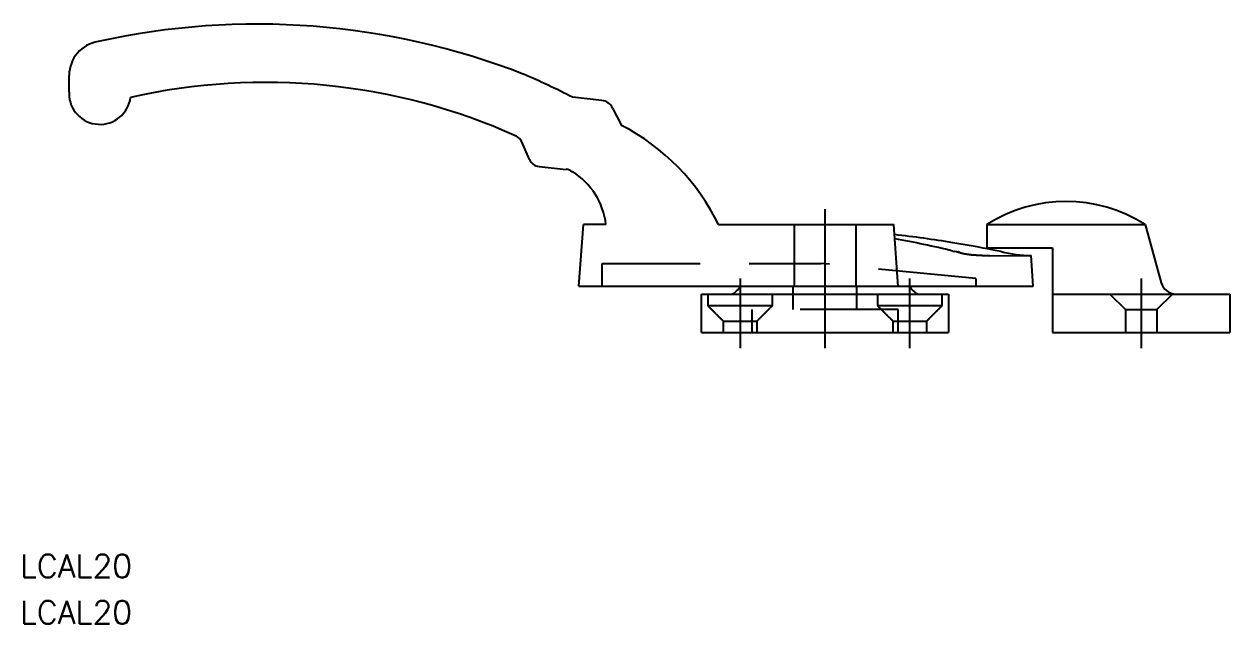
# Model space of a CAD drawing. Extents: x -104 to 54, y -150 to 35.
# Drawn here: x -103.8 to 52.5, y -150 to -72.2 of the extents above; entities that cross this region are included whole.
import ezdxf

# ---------------------------------------------------------------- set-up
doc = ezdxf.new("R2010")
doc.units = 0
doc.linetypes.add('CENTER', pattern=[50.8, 31.75, -6.35, 6.35, -6.35])
doc.linetypes.add('DASHED', pattern=[19.05, 12.7, -6.35])
doc.layers.get('0').update_dxf_attribs({"linetype": 'CONTINUOUS'})
doc.layers.add('CENTER', color=1, linetype='CONTINUOUS')
doc.styles.get("Standard").update_dxf_attribs({"font": 'txt.shx', "height": 3, "bigfont": 'bigfont.shx'})

msp = doc.modelspace()

# ---------------------------------------------------------------- linework, layer by layer
at = {"color": 7, "linetype": 'CONTINUOUS'}
for p, q in [((-98, -81.07), (-98, -78.88)), ((-98, -81.07), (-98, -81.27)), ((-28.94, -82.15), (-32.73, -81.72)), ((-27.55, -83.14), (-26.37, -85.36)), ((-38.31, -89.77), (-39.29, -87.5)), ((-37.06, -90.7), (-33.54, -91.06)), ((-31.9, -106.23), (-31.3, -98.23)), ((-28.4, -98.23), (-31.3, -98.23)), ((-13.8, -98.23), (8.93, -98.23)), ((-13.8, -98.23), (8.93, -98.23)), ((9.5, -106.27), (8.93, -98.23)), ((21, -98.23), (41.5, -98.23)), ((21, -98.23), (21, -101.23)), ((41.5, -98.23), (43.59, -105.77)), ((21, -101.23), (29.5, -101.23)), ((29.5, -101.23), (29.5, -112.23)), ((16.58, -101.67), (16.81, -101.72)), ((21.32, -102.27), (26.72, -102.23)), ((27, -106.23), (26.72, -102.23)), ((-31.9, -106.23), (27, -106.23)), ((-11, -106.23), (11, -106.23)), ((-16, -107.23), (16, -107.23)), ((-16, -112.23), (-16, -107.23)), ((16, -107.23), (16, -112.23)), ((29.5, -107.23), (52.5, -107.23)), ((52.5, -107.23), (52.5, -112.23)), ((-16, -112.23), (16, -112.23)), ((29.5, -112.23), (52.5, -112.23))]:
    msp.add_line(p, q, dxfattribs=at)
at = {"color": 3, "linetype": 'DASHED'}
for p, q in [((-4, -98.23), (-4, -106.23)), ((4, -98.23), (4, -106.23)), ((-28.87, -103.27), (-0.48, -103.27)), ((-28.87, -106.27), (-28.87, -103.27)), ((19.57, -105.23), (-0.48, -103.27)), ((19.57, -105.23), (19.57, -106.23)), ((36.95, -107.23), (38.95, -109.23)), ((45.05, -107.23), (43.05, -109.23)), ((-15.2, -108.73), (-6.8, -108.73)), ((9.5, -109.23), (-9.5, -109.23)), ((6.8, -108.73), (15.2, -108.73)), ((38.95, -109.23), (38.95, -112.23)), ((38.95, -109.23), (43.05, -109.23)), ((43.05, -109.23), (43.05, -112.23)), ((-13.2, -110.73), (-8.8, -110.73)), ((8.8, -110.73), (13.2, -110.73))]:
    msp.add_line(p, q, dxfattribs=at)
at = {"color": 7, "linetype": 'CONTINUOUS'}
msp.add_polyline3d([(21.32, -102.27, 0), (21.27, -102.27, 0), (21.22, -102.27, 0), (21.18, -102.27, 0), (21.13, -102.27, 0), (21.08, -102.27, 0), (21.04, -102.27, 0), (20.99, -102.27, 0), (20.94, -102.27, 0), (20.9, -102.27, 0), (20.85, -102.27, 0), (20.8, -102.27, 0), (20.76, -102.26, 0), (20.71, -102.26, 0), (20.66, -102.26, 0), (20.62, -102.26, 0), (20.57, -102.26, 0), (20.53, -102.26, 0), (20.48, -102.26, 0), (20.43, -102.26, 0), (20.39, -102.25, 0), (20.34, -102.25, 0), (20.3, -102.25, 0), (20.25, -102.25, 0), (20.21, -102.25, 0), (20.16, -102.25, 0), (20.12, -102.24, 0), (20.07, -102.24, 0), (20.03, -102.24, 0), (19.98, -102.24, 0), (19.94, -102.23, 0), (19.89, -102.23, 0), (19.85, -102.23, 0), (19.81, -102.23, 0), (19.76, -102.22, 0), (19.72, -102.22, 0), (19.68, -102.22, 0), (19.63, -102.22, 0), (19.59, -102.21, 0), (19.55, -102.21, 0), (19.51, -102.21, 0), (19.47, -102.2, 0), (19.42, -102.2, 0), (19.38, -102.2, 0), (19.34, -102.19, 0), (19.3, -102.19, 0), (19.26, -102.19, 0), (19.22, -102.19, 0), (19.18, -102.18, 0), (19.14, -102.18, 0), (19.1, -102.17, 0), (19.06, -102.17, 0), (19.02, -102.17, 0), (18.98, -102.16, 0), (18.95, -102.16, 0), (18.91, -102.16, 0), (18.87, -102.15, 0), (18.83, -102.15, 0), (18.8, -102.14, 0), (18.76, -102.14, 0), (18.72, -102.13, 0), (18.69, -102.13, 0), (18.65, -102.12, 0), (18.62, -102.12, 0), (18.58, -102.12, 0), (18.55, -102.11, 0), (18.52, -102.11, 0), (18.48, -102.1, 0), (18.45, -102.1, 0), (18.42, -102.09, 0), (18.38, -102.09, 0), (18.35, -102.08, 0), (18.32, -102.08, 0), (18.29, -102.07, 0), (18.26, -102.07, 0), (18.23, -102.06, 0), (18.2, -102.06, 0), (18.17, -102.05, 0), (18.14, -102.05, 0), (18.11, -102.04, 0), (18.08, -102.04, 0), (18.05, -102.03, 0), (18.03, -102.03, 0), (18, -102.02, 0), (17.97, -102.01, 0), (17.95, -102.01, 0), (17.92, -102, 0), (17.9, -102, 0), (17.87, -101.99, 0), (17.85, -101.99, 0), (17.82, -101.98, 0), (17.8, -101.97, 0), (17.78, -101.97, 0), (17.76, -101.96, 0), (17.74, -101.96, 0), (17.71, -101.95, 0), (17.69, -101.94, 0), (17.67, -101.94, 0), (17.65, -101.93, 0), (17.63, -101.93, 0), (17.61, -101.92, 0), (17.6, -101.91, 0), (17.58, -101.91, 0), (17.56, -101.9, 0), (17.54, -101.89, 0), (17.53, -101.89, 0), (17.51, -101.88, 0), (17.5, -101.88, 0), (17.48, -101.87, 0), (17.47, -101.86, 0), (17.46, -101.86, 0), (17.44, -101.85, 0), (17.43, -101.84, 0), (17.42, -101.84, 0), (17.41, -101.83, 0), (17.39, -101.82, 0), (17.38, -101.82, 0), (17.37, -101.81, 0), (17.36, -101.8, 0), (17.36, -101.8, 0), (17.35, -101.79, 0), (17.34, -101.78, 0), (17.33, -101.78, 0), (17.33, -101.77, 0), (17.32, -101.76, 0), (17.31, -101.76, 0), (17.31, -101.75, 0), (17.3, -101.74, 0), (17.3, -101.74, 0)], dxfattribs=at)
at = {"color": 3}
for points in [[(-4.15, -106.23, 0), (-4.15, -106.28, 0), (-4.15, -106.33, 0), (-4.15, -106.37, 0), (-4.15, -106.42, 0), (-4.15, -106.47, 0), (-4.15, -106.52, 0), (-4.15, -106.56, 0), (-4.15, -106.61, 0), (-4.15, -106.66, 0), (-4.15, -106.71, 0), (-4.15, -106.75, 0), (-4.15, -106.8, 0), (-4.15, -106.85, 0), (-4.15, -106.9, 0), (-4.15, -106.94, 0), (-4.15, -106.99, 0), (-4.15, -107.04, 0), (-4.15, -107.09, 0), (-4.15, -107.14, 0), (-4.15, -107.18, 0), (-4.15, -107.23, 0), (-4.15, -107.28, 0), (-4.15, -107.33, 0), (-4.15, -107.37, 0), (-4.15, -107.42, 0), (-4.15, -107.47, 0), (-4.15, -107.52, 0), (-4.15, -107.56, 0), (-4.15, -107.61, 0), (-4.15, -107.66, 0), (-4.15, -107.71, 0), (-4.15, -107.75, 0), (-4.15, -107.8, 0), (-4.15, -107.85, 0), (-4.15, -107.9, 0), (-4.15, -107.94, 0), (-4.15, -107.99, 0), (-4.15, -108.04, 0), (-4.15, -108.09, 0), (-4.15, -108.14, 0), (-4.15, -108.18, 0), (-4.15, -108.23, 0), (-4.15, -108.28, 0), (-4.15, -108.33, 0), (-4.15, -108.37, 0), (-4.15, -108.42, 0), (-4.15, -108.47, 0), (-4.15, -108.52, 0), (-4.15, -108.56, 0), (-4.15, -108.61, 0), (-4.15, -108.66, 0), (-4.15, -108.71, 0), (-4.15, -108.75, 0), (-4.15, -108.8, 0), (-4.15, -108.85, 0), (-4.15, -108.9, 0), (-4.15, -108.94, 0), (-4.15, -108.99, 0), (-4.15, -109.04, 0), (-4.15, -109.09, 0), (-4.15, -109.14, 0), (-4.15, -109.18, 0), (-4.15, -109.23, 0)], [(4.15, -109.23, 0), (4.15, -109.18, 0), (4.15, -109.14, 0), (4.15, -109.09, 0), (4.15, -109.04, 0), (4.15, -108.99, 0), (4.15, -108.94, 0), (4.15, -108.9, 0), (4.15, -108.85, 0), (4.15, -108.8, 0), (4.15, -108.75, 0), (4.15, -108.71, 0), (4.15, -108.66, 0), (4.15, -108.61, 0), (4.15, -108.56, 0), (4.15, -108.52, 0), (4.15, -108.47, 0), (4.15, -108.42, 0), (4.15, -108.37, 0), (4.15, -108.33, 0), (4.15, -108.28, 0), (4.15, -108.23, 0), (4.15, -108.18, 0), (4.15, -108.14, 0), (4.15, -108.09, 0), (4.15, -108.04, 0), (4.15, -107.99, 0), (4.15, -107.94, 0), (4.15, -107.9, 0), (4.15, -107.85, 0), (4.15, -107.8, 0), (4.15, -107.75, 0), (4.15, -107.71, 0), (4.15, -107.66, 0), (4.15, -107.61, 0), (4.15, -107.56, 0), (4.15, -107.52, 0), (4.15, -107.47, 0), (4.15, -107.42, 0), (4.15, -107.37, 0), (4.15, -107.33, 0), (4.15, -107.28, 0), (4.15, -107.23, 0), (4.15, -107.18, 0), (4.15, -107.14, 0), (4.15, -107.09, 0), (4.15, -107.04, 0), (4.15, -106.99, 0), (4.15, -106.94, 0), (4.15, -106.9, 0), (4.15, -106.85, 0), (4.15, -106.8, 0), (4.15, -106.75, 0), (4.15, -106.71, 0), (4.15, -106.66, 0), (4.15, -106.61, 0), (4.15, -106.56, 0), (4.15, -106.52, 0), (4.15, -106.47, 0), (4.15, -106.42, 0), (4.15, -106.37, 0), (4.15, -106.33, 0), (4.15, -106.28, 0), (4.15, -106.23, 0)], [(-15.2, -107.23, 0), (-15.2, -107.25, 0), (-15.2, -107.28, 0), (-15.2, -107.3, 0), (-15.2, -107.33, 0), (-15.2, -107.35, 0), (-15.2, -107.37, 0), (-15.2, -107.4, 0), (-15.2, -107.42, 0), (-15.2, -107.44, 0), (-15.2, -107.47, 0), (-15.2, -107.49, 0), (-15.2, -107.52, 0), (-15.2, -107.54, 0), (-15.2, -107.56, 0), (-15.2, -107.59, 0), (-15.2, -107.61, 0), (-15.2, -107.64, 0), (-15.2, -107.66, 0), (-15.2, -107.68, 0), (-15.2, -107.71, 0), (-15.2, -107.73, 0), (-15.2, -107.75, 0), (-15.2, -107.78, 0), (-15.2, -107.8, 0), (-15.2, -107.83, 0), (-15.2, -107.85, 0), (-15.2, -107.87, 0), (-15.2, -107.9, 0), (-15.2, -107.92, 0), (-15.2, -107.94, 0), (-15.2, -107.97, 0), (-15.2, -107.99, 0), (-15.2, -108.02, 0), (-15.2, -108.04, 0), (-15.2, -108.06, 0), (-15.2, -108.09, 0), (-15.2, -108.11, 0), (-15.2, -108.14, 0), (-15.2, -108.16, 0), (-15.2, -108.18, 0), (-15.2, -108.21, 0), (-15.2, -108.23, 0), (-15.2, -108.25, 0), (-15.2, -108.28, 0), (-15.2, -108.3, 0), (-15.2, -108.33, 0), (-15.2, -108.35, 0), (-15.2, -108.37, 0), (-15.2, -108.4, 0), (-15.2, -108.42, 0), (-15.2, -108.44, 0), (-15.2, -108.47, 0), (-15.2, -108.49, 0), (-15.2, -108.52, 0), (-15.2, -108.54, 0), (-15.2, -108.56, 0), (-15.2, -108.59, 0), (-15.2, -108.61, 0), (-15.2, -108.64, 0), (-15.2, -108.66, 0), (-15.2, -108.68, 0), (-15.2, -108.71, 0), (-15.2, -108.73, 0)], [(-6.8, -108.73, 0), (-6.8, -108.71, 0), (-6.8, -108.68, 0), (-6.8, -108.66, 0), (-6.8, -108.64, 0), (-6.8, -108.61, 0), (-6.8, -108.59, 0), (-6.8, -108.56, 0), (-6.8, -108.54, 0), (-6.8, -108.52, 0), (-6.8, -108.49, 0), (-6.8, -108.47, 0), (-6.8, -108.44, 0), (-6.8, -108.42, 0), (-6.8, -108.4, 0), (-6.8, -108.37, 0), (-6.8, -108.35, 0), (-6.8, -108.33, 0), (-6.8, -108.3, 0), (-6.8, -108.28, 0), (-6.8, -108.25, 0), (-6.8, -108.23, 0), (-6.8, -108.21, 0), (-6.8, -108.18, 0), (-6.8, -108.16, 0), (-6.8, -108.14, 0), (-6.8, -108.11, 0), (-6.8, -108.09, 0), (-6.8, -108.06, 0), (-6.8, -108.04, 0), (-6.8, -108.02, 0), (-6.8, -107.99, 0), (-6.8, -107.97, 0), (-6.8, -107.94, 0), (-6.8, -107.92, 0), (-6.8, -107.9, 0), (-6.8, -107.87, 0), (-6.8, -107.85, 0), (-6.8, -107.83, 0), (-6.8, -107.8, 0), (-6.8, -107.78, 0), (-6.8, -107.75, 0), (-6.8, -107.73, 0), (-6.8, -107.71, 0), (-6.8, -107.68, 0), (-6.8, -107.66, 0), (-6.8, -107.64, 0), (-6.8, -107.61, 0), (-6.8, -107.59, 0), (-6.8, -107.56, 0), (-6.8, -107.54, 0), (-6.8, -107.52, 0), (-6.8, -107.49, 0), (-6.8, -107.47, 0), (-6.8, -107.44, 0), (-6.8, -107.42, 0), (-6.8, -107.4, 0), (-6.8, -107.37, 0), (-6.8, -107.35, 0), (-6.8, -107.33, 0), (-6.8, -107.3, 0), (-6.8, -107.28, 0), (-6.8, -107.25, 0), (-6.8, -107.23, 0)], [(6.8, -107.23, 0), (6.8, -107.25, 0), (6.8, -107.28, 0), (6.8, -107.3, 0), (6.8, -107.33, 0), (6.8, -107.35, 0), (6.8, -107.37, 0), (6.8, -107.4, 0), (6.8, -107.42, 0), (6.8, -107.44, 0), (6.8, -107.47, 0), (6.8, -107.49, 0), (6.8, -107.52, 0), (6.8, -107.54, 0), (6.8, -107.56, 0), (6.8, -107.59, 0), (6.8, -107.61, 0), (6.8, -107.64, 0), (6.8, -107.66, 0), (6.8, -107.68, 0), (6.8, -107.71, 0), (6.8, -107.73, 0), (6.8, -107.75, 0), (6.8, -107.78, 0), (6.8, -107.8, 0), (6.8, -107.83, 0), (6.8, -107.85, 0), (6.8, -107.87, 0), (6.8, -107.9, 0), (6.8, -107.92, 0), (6.8, -107.94, 0), (6.8, -107.97, 0), (6.8, -107.99, 0), (6.8, -108.02, 0), (6.8, -108.04, 0), (6.8, -108.06, 0), (6.8, -108.09, 0), (6.8, -108.11, 0), (6.8, -108.14, 0), (6.8, -108.16, 0), (6.8, -108.18, 0), (6.8, -108.21, 0), (6.8, -108.23, 0), (6.8, -108.25, 0), (6.8, -108.28, 0), (6.8, -108.3, 0), (6.8, -108.33, 0), (6.8, -108.35, 0), (6.8, -108.37, 0), (6.8, -108.4, 0), (6.8, -108.42, 0), (6.8, -108.44, 0), (6.8, -108.47, 0), (6.8, -108.49, 0), (6.8, -108.52, 0), (6.8, -108.54, 0), (6.8, -108.56, 0), (6.8, -108.59, 0), (6.8, -108.61, 0), (6.8, -108.64, 0), (6.8, -108.66, 0), (6.8, -108.68, 0), (6.8, -108.71, 0), (6.8, -108.73, 0)], [(15.2, -108.73, 0), (15.2, -108.71, 0), (15.2, -108.68, 0), (15.2, -108.66, 0), (15.2, -108.64, 0), (15.2, -108.61, 0), (15.2, -108.59, 0), (15.2, -108.56, 0), (15.2, -108.54, 0), (15.2, -108.52, 0), (15.2, -108.49, 0), (15.2, -108.47, 0), (15.2, -108.44, 0), (15.2, -108.42, 0), (15.2, -108.4, 0), (15.2, -108.37, 0), (15.2, -108.35, 0), (15.2, -108.33, 0), (15.2, -108.3, 0), (15.2, -108.28, 0), (15.2, -108.25, 0), (15.2, -108.23, 0), (15.2, -108.21, 0), (15.2, -108.18, 0), (15.2, -108.16, 0), (15.2, -108.14, 0), (15.2, -108.11, 0), (15.2, -108.09, 0), (15.2, -108.06, 0), (15.2, -108.04, 0), (15.2, -108.02, 0), (15.2, -107.99, 0), (15.2, -107.97, 0), (15.2, -107.94, 0), (15.2, -107.92, 0), (15.2, -107.9, 0), (15.2, -107.87, 0), (15.2, -107.85, 0), (15.2, -107.83, 0), (15.2, -107.8, 0), (15.2, -107.78, 0), (15.2, -107.75, 0), (15.2, -107.73, 0), (15.2, -107.71, 0), (15.2, -107.68, 0), (15.2, -107.66, 0), (15.2, -107.64, 0), (15.2, -107.61, 0), (15.2, -107.59, 0), (15.2, -107.56, 0), (15.2, -107.54, 0), (15.2, -107.52, 0), (15.2, -107.49, 0), (15.2, -107.47, 0), (15.2, -107.44, 0), (15.2, -107.42, 0), (15.2, -107.4, 0), (15.2, -107.37, 0), (15.2, -107.35, 0), (15.2, -107.33, 0), (15.2, -107.3, 0), (15.2, -107.28, 0), (15.2, -107.25, 0), (15.2, -107.23, 0)], [(-15.2, -108.73, 0), (-15.17, -108.76, 0), (-15.14, -108.79, 0), (-15.1, -108.83, 0), (-15.07, -108.86, 0), (-15.04, -108.89, 0), (-15.01, -108.92, 0), (-14.98, -108.95, 0), (-14.95, -108.98, 0), (-14.91, -109.02, 0), (-14.88, -109.05, 0), (-14.85, -109.08, 0), (-14.82, -109.11, 0), (-14.79, -109.14, 0), (-14.76, -109.17, 0), (-14.72, -109.21, 0), (-14.69, -109.24, 0), (-14.66, -109.27, 0), (-14.63, -109.3, 0), (-14.6, -109.33, 0), (-14.57, -109.36, 0), (-14.53, -109.4, 0), (-14.5, -109.43, 0), (-14.47, -109.46, 0), (-14.44, -109.49, 0), (-14.41, -109.52, 0), (-14.37, -109.56, 0), (-14.34, -109.59, 0), (-14.31, -109.62, 0), (-14.28, -109.65, 0), (-14.25, -109.68, 0), (-14.22, -109.71, 0), (-14.18, -109.75, 0), (-14.15, -109.78, 0), (-14.12, -109.81, 0), (-14.09, -109.84, 0), (-14.06, -109.87, 0), (-14.03, -109.9, 0), (-13.99, -109.94, 0), (-13.96, -109.97, 0), (-13.93, -110, 0), (-13.9, -110.03, 0), (-13.87, -110.06, 0), (-13.83, -110.09, 0), (-13.8, -110.13, 0), (-13.77, -110.16, 0), (-13.74, -110.19, 0), (-13.71, -110.22, 0), (-13.68, -110.25, 0), (-13.64, -110.28, 0), (-13.61, -110.32, 0), (-13.58, -110.35, 0), (-13.55, -110.38, 0), (-13.52, -110.41, 0), (-13.49, -110.44, 0), (-13.45, -110.48, 0), (-13.42, -110.51, 0), (-13.39, -110.54, 0), (-13.36, -110.57, 0), (-13.33, -110.6, 0), (-13.3, -110.64, 0), (-13.26, -110.67, 0), (-13.23, -110.7, 0), (-13.2, -110.73, 0)], [(-9.5, -109.23, 0), (-9.5, -109.28, 0), (-9.5, -109.33, 0), (-9.5, -109.37, 0), (-9.5, -109.42, 0), (-9.5, -109.47, 0), (-9.5, -109.52, 0), (-9.5, -109.56, 0), (-9.5, -109.61, 0), (-9.5, -109.66, 0), (-9.5, -109.71, 0), (-9.5, -109.75, 0), (-9.5, -109.8, 0), (-9.5, -109.85, 0), (-9.5, -109.9, 0), (-9.5, -109.94, 0), (-9.5, -109.99, 0), (-9.5, -110.04, 0), (-9.5, -110.09, 0), (-9.5, -110.14, 0), (-9.5, -110.18, 0), (-9.5, -110.23, 0), (-9.5, -110.28, 0), (-9.5, -110.33, 0), (-9.5, -110.37, 0), (-9.5, -110.42, 0), (-9.5, -110.47, 0), (-9.5, -110.52, 0), (-9.5, -110.56, 0), (-9.5, -110.61, 0), (-9.5, -110.66, 0), (-9.5, -110.71, 0), (-9.5, -110.75, 0), (-9.5, -110.8, 0), (-9.5, -110.85, 0), (-9.5, -110.9, 0), (-9.5, -110.94, 0), (-9.5, -110.99, 0), (-9.5, -111.04, 0), (-9.5, -111.09, 0), (-9.5, -111.14, 0), (-9.5, -111.18, 0), (-9.5, -111.23, 0), (-9.5, -111.28, 0), (-9.5, -111.33, 0), (-9.5, -111.37, 0), (-9.5, -111.42, 0), (-9.5, -111.47, 0), (-9.5, -111.52, 0), (-9.5, -111.56, 0), (-9.5, -111.61, 0), (-9.5, -111.66, 0), (-9.5, -111.71, 0), (-9.5, -111.75, 0), (-9.5, -111.8, 0), (-9.5, -111.85, 0), (-9.5, -111.9, 0), (-9.5, -111.94, 0), (-9.5, -111.99, 0), (-9.5, -112.04, 0), (-9.5, -112.09, 0), (-9.5, -112.14, 0), (-9.5, -112.18, 0), (-9.5, -112.23, 0)], [(-8.8, -110.73, 0), (-8.77, -110.7, 0), (-8.74, -110.67, 0), (-8.7, -110.64, 0), (-8.67, -110.6, 0), (-8.64, -110.57, 0), (-8.61, -110.54, 0), (-8.58, -110.51, 0), (-8.55, -110.48, 0), (-8.51, -110.44, 0), (-8.48, -110.41, 0), (-8.45, -110.38, 0), (-8.42, -110.35, 0), (-8.39, -110.32, 0), (-8.36, -110.28, 0), (-8.32, -110.25, 0), (-8.29, -110.22, 0), (-8.26, -110.19, 0), (-8.23, -110.16, 0), (-8.2, -110.13, 0), (-8.17, -110.09, 0), (-8.13, -110.06, 0), (-8.1, -110.03, 0), (-8.07, -110, 0), (-8.04, -109.97, 0), (-8.01, -109.94, 0), (-7.97, -109.9, 0), (-7.94, -109.87, 0), (-7.91, -109.84, 0), (-7.88, -109.81, 0), (-7.85, -109.78, 0), (-7.82, -109.75, 0), (-7.78, -109.71, 0), (-7.75, -109.68, 0), (-7.72, -109.65, 0), (-7.69, -109.62, 0), (-7.66, -109.59, 0), (-7.63, -109.56, 0), (-7.59, -109.52, 0), (-7.56, -109.49, 0), (-7.53, -109.46, 0), (-7.5, -109.43, 0), (-7.47, -109.4, 0), (-7.43, -109.36, 0), (-7.4, -109.33, 0), (-7.37, -109.3, 0), (-7.34, -109.27, 0), (-7.31, -109.24, 0), (-7.28, -109.21, 0), (-7.24, -109.17, 0), (-7.21, -109.14, 0), (-7.18, -109.11, 0), (-7.15, -109.08, 0), (-7.12, -109.05, 0), (-7.09, -109.02, 0), (-7.05, -108.98, 0), (-7.02, -108.95, 0), (-6.99, -108.92, 0), (-6.96, -108.89, 0), (-6.93, -108.86, 0), (-6.9, -108.83, 0), (-6.86, -108.79, 0), (-6.83, -108.76, 0), (-6.8, -108.73, 0)], [(6.8, -108.73, 0), (6.83, -108.76, 0), (6.86, -108.79, 0), (6.9, -108.83, 0), (6.93, -108.86, 0), (6.96, -108.89, 0), (6.99, -108.92, 0), (7.02, -108.95, 0), (7.05, -108.98, 0), (7.09, -109.02, 0), (7.12, -109.05, 0), (7.15, -109.08, 0), (7.18, -109.11, 0), (7.21, -109.14, 0), (7.24, -109.17, 0), (7.28, -109.21, 0), (7.31, -109.24, 0), (7.34, -109.27, 0), (7.37, -109.3, 0), (7.4, -109.33, 0), (7.43, -109.36, 0), (7.47, -109.4, 0), (7.5, -109.43, 0), (7.53, -109.46, 0), (7.56, -109.49, 0), (7.59, -109.52, 0), (7.63, -109.56, 0), (7.66, -109.59, 0), (7.69, -109.62, 0), (7.72, -109.65, 0), (7.75, -109.68, 0), (7.78, -109.71, 0), (7.82, -109.75, 0), (7.85, -109.78, 0), (7.88, -109.81, 0), (7.91, -109.84, 0), (7.94, -109.87, 0), (7.97, -109.9, 0), (8.01, -109.94, 0), (8.04, -109.97, 0), (8.07, -110, 0), (8.1, -110.03, 0), (8.13, -110.06, 0), (8.17, -110.09, 0), (8.2, -110.13, 0), (8.23, -110.16, 0), (8.26, -110.19, 0), (8.29, -110.22, 0), (8.32, -110.25, 0), (8.36, -110.28, 0), (8.39, -110.32, 0), (8.42, -110.35, 0), (8.45, -110.38, 0), (8.48, -110.41, 0), (8.51, -110.44, 0), (8.55, -110.48, 0), (8.58, -110.51, 0), (8.61, -110.54, 0), (8.64, -110.57, 0), (8.67, -110.6, 0), (8.7, -110.64, 0), (8.74, -110.67, 0), (8.77, -110.7, 0), (8.8, -110.73, 0)], [(9.5, -112.23, 0), (9.5, -112.18, 0), (9.5, -112.14, 0), (9.5, -112.09, 0), (9.5, -112.04, 0), (9.5, -111.99, 0), (9.5, -111.94, 0), (9.5, -111.9, 0), (9.5, -111.85, 0), (9.5, -111.8, 0), (9.5, -111.75, 0), (9.5, -111.71, 0), (9.5, -111.66, 0), (9.5, -111.61, 0), (9.5, -111.56, 0), (9.5, -111.52, 0), (9.5, -111.47, 0), (9.5, -111.42, 0), (9.5, -111.37, 0), (9.5, -111.33, 0), (9.5, -111.28, 0), (9.5, -111.23, 0), (9.5, -111.18, 0), (9.5, -111.14, 0), (9.5, -111.09, 0), (9.5, -111.04, 0), (9.5, -110.99, 0), (9.5, -110.94, 0), (9.5, -110.9, 0), (9.5, -110.85, 0), (9.5, -110.8, 0), (9.5, -110.75, 0), (9.5, -110.71, 0), (9.5, -110.66, 0), (9.5, -110.61, 0), (9.5, -110.56, 0), (9.5, -110.52, 0), (9.5, -110.47, 0), (9.5, -110.42, 0), (9.5, -110.37, 0), (9.5, -110.33, 0), (9.5, -110.28, 0), (9.5, -110.23, 0), (9.5, -110.18, 0), (9.5, -110.14, 0), (9.5, -110.09, 0), (9.5, -110.04, 0), (9.5, -109.99, 0), (9.5, -109.94, 0), (9.5, -109.9, 0), (9.5, -109.85, 0), (9.5, -109.8, 0), (9.5, -109.75, 0), (9.5, -109.71, 0), (9.5, -109.66, 0), (9.5, -109.61, 0), (9.5, -109.56, 0), (9.5, -109.52, 0), (9.5, -109.47, 0), (9.5, -109.42, 0), (9.5, -109.37, 0), (9.5, -109.33, 0), (9.5, -109.28, 0), (9.5, -109.23, 0)], [(13.2, -110.73, 0), (13.23, -110.7, 0), (13.26, -110.67, 0), (13.3, -110.64, 0), (13.33, -110.6, 0), (13.36, -110.57, 0), (13.39, -110.54, 0), (13.42, -110.51, 0), (13.45, -110.48, 0), (13.49, -110.44, 0), (13.52, -110.41, 0), (13.55, -110.38, 0), (13.58, -110.35, 0), (13.61, -110.32, 0), (13.64, -110.28, 0), (13.68, -110.25, 0), (13.71, -110.22, 0), (13.74, -110.19, 0), (13.77, -110.16, 0), (13.8, -110.13, 0), (13.83, -110.09, 0), (13.87, -110.06, 0), (13.9, -110.03, 0), (13.93, -110, 0), (13.96, -109.97, 0), (13.99, -109.94, 0), (14.03, -109.9, 0), (14.06, -109.87, 0), (14.09, -109.84, 0), (14.12, -109.81, 0), (14.15, -109.78, 0), (14.18, -109.75, 0), (14.22, -109.71, 0), (14.25, -109.68, 0), (14.28, -109.65, 0), (14.31, -109.62, 0), (14.34, -109.59, 0), (14.37, -109.56, 0), (14.41, -109.52, 0), (14.44, -109.49, 0), (14.47, -109.46, 0), (14.5, -109.43, 0), (14.53, -109.4, 0), (14.57, -109.36, 0), (14.6, -109.33, 0), (14.63, -109.3, 0), (14.66, -109.27, 0), (14.69, -109.24, 0), (14.72, -109.21, 0), (14.76, -109.17, 0), (14.79, -109.14, 0), (14.82, -109.11, 0), (14.85, -109.08, 0), (14.88, -109.05, 0), (14.91, -109.02, 0), (14.95, -108.98, 0), (14.98, -108.95, 0), (15.01, -108.92, 0), (15.04, -108.89, 0), (15.07, -108.86, 0), (15.1, -108.83, 0), (15.14, -108.79, 0), (15.17, -108.76, 0), (15.2, -108.73, 0)], [(-13.2, -110.73, 0), (-13.2, -110.75, 0), (-13.2, -110.78, 0), (-13.2, -110.8, 0), (-13.2, -110.83, 0), (-13.2, -110.85, 0), (-13.2, -110.87, 0), (-13.2, -110.9, 0), (-13.2, -110.92, 0), (-13.2, -110.94, 0), (-13.2, -110.97, 0), (-13.2, -110.99, 0), (-13.2, -111.02, 0), (-13.2, -111.04, 0), (-13.2, -111.06, 0), (-13.2, -111.09, 0), (-13.2, -111.11, 0), (-13.2, -111.14, 0), (-13.2, -111.16, 0), (-13.2, -111.18, 0), (-13.2, -111.21, 0), (-13.2, -111.23, 0), (-13.2, -111.25, 0), (-13.2, -111.28, 0), (-13.2, -111.3, 0), (-13.2, -111.33, 0), (-13.2, -111.35, 0), (-13.2, -111.37, 0), (-13.2, -111.4, 0), (-13.2, -111.42, 0), (-13.2, -111.44, 0), (-13.2, -111.47, 0), (-13.2, -111.49, 0), (-13.2, -111.52, 0), (-13.2, -111.54, 0), (-13.2, -111.56, 0), (-13.2, -111.59, 0), (-13.2, -111.61, 0), (-13.2, -111.64, 0), (-13.2, -111.66, 0), (-13.2, -111.68, 0), (-13.2, -111.71, 0), (-13.2, -111.73, 0), (-13.2, -111.75, 0), (-13.2, -111.78, 0), (-13.2, -111.8, 0), (-13.2, -111.83, 0), (-13.2, -111.85, 0), (-13.2, -111.87, 0), (-13.2, -111.9, 0), (-13.2, -111.92, 0), (-13.2, -111.94, 0), (-13.2, -111.97, 0), (-13.2, -111.99, 0), (-13.2, -112.02, 0), (-13.2, -112.04, 0), (-13.2, -112.06, 0), (-13.2, -112.09, 0), (-13.2, -112.11, 0), (-13.2, -112.14, 0), (-13.2, -112.16, 0), (-13.2, -112.18, 0), (-13.2, -112.21, 0), (-13.2, -112.23, 0)], [(-8.8, -112.23, 0), (-8.8, -112.21, 0), (-8.8, -112.18, 0), (-8.8, -112.16, 0), (-8.8, -112.14, 0), (-8.8, -112.11, 0), (-8.8, -112.09, 0), (-8.8, -112.06, 0), (-8.8, -112.04, 0), (-8.8, -112.02, 0), (-8.8, -111.99, 0), (-8.8, -111.97, 0), (-8.8, -111.94, 0), (-8.8, -111.92, 0), (-8.8, -111.9, 0), (-8.8, -111.87, 0), (-8.8, -111.85, 0), (-8.8, -111.83, 0), (-8.8, -111.8, 0), (-8.8, -111.78, 0), (-8.8, -111.75, 0), (-8.8, -111.73, 0), (-8.8, -111.71, 0), (-8.8, -111.68, 0), (-8.8, -111.66, 0), (-8.8, -111.64, 0), (-8.8, -111.61, 0), (-8.8, -111.59, 0), (-8.8, -111.56, 0), (-8.8, -111.54, 0), (-8.8, -111.52, 0), (-8.8, -111.49, 0), (-8.8, -111.47, 0), (-8.8, -111.44, 0), (-8.8, -111.42, 0), (-8.8, -111.4, 0), (-8.8, -111.37, 0), (-8.8, -111.35, 0), (-8.8, -111.33, 0), (-8.8, -111.3, 0), (-8.8, -111.28, 0), (-8.8, -111.25, 0), (-8.8, -111.23, 0), (-8.8, -111.21, 0), (-8.8, -111.18, 0), (-8.8, -111.16, 0), (-8.8, -111.14, 0), (-8.8, -111.11, 0), (-8.8, -111.09, 0), (-8.8, -111.06, 0), (-8.8, -111.04, 0), (-8.8, -111.02, 0), (-8.8, -110.99, 0), (-8.8, -110.97, 0), (-8.8, -110.94, 0), (-8.8, -110.92, 0), (-8.8, -110.9, 0), (-8.8, -110.87, 0), (-8.8, -110.85, 0), (-8.8, -110.83, 0), (-8.8, -110.8, 0), (-8.8, -110.78, 0), (-8.8, -110.75, 0), (-8.8, -110.73, 0)], [(8.8, -110.73, 0), (8.8, -110.75, 0), (8.8, -110.78, 0), (8.8, -110.8, 0), (8.8, -110.83, 0), (8.8, -110.85, 0), (8.8, -110.87, 0), (8.8, -110.9, 0), (8.8, -110.92, 0), (8.8, -110.94, 0), (8.8, -110.97, 0), (8.8, -110.99, 0), (8.8, -111.02, 0), (8.8, -111.04, 0), (8.8, -111.06, 0), (8.8, -111.09, 0), (8.8, -111.11, 0), (8.8, -111.14, 0), (8.8, -111.16, 0), (8.8, -111.18, 0), (8.8, -111.21, 0), (8.8, -111.23, 0), (8.8, -111.25, 0), (8.8, -111.28, 0), (8.8, -111.3, 0), (8.8, -111.33, 0), (8.8, -111.35, 0), (8.8, -111.37, 0), (8.8, -111.4, 0), (8.8, -111.42, 0), (8.8, -111.44, 0), (8.8, -111.47, 0), (8.8, -111.49, 0), (8.8, -111.52, 0), (8.8, -111.54, 0), (8.8, -111.56, 0), (8.8, -111.59, 0), (8.8, -111.61, 0), (8.8, -111.64, 0), (8.8, -111.66, 0), (8.8, -111.68, 0), (8.8, -111.71, 0), (8.8, -111.73, 0), (8.8, -111.75, 0), (8.8, -111.78, 0), (8.8, -111.8, 0), (8.8, -111.83, 0), (8.8, -111.85, 0), (8.8, -111.87, 0), (8.8, -111.9, 0), (8.8, -111.92, 0), (8.8, -111.94, 0), (8.8, -111.97, 0), (8.8, -111.99, 0), (8.8, -112.02, 0), (8.8, -112.04, 0), (8.8, -112.06, 0), (8.8, -112.09, 0), (8.8, -112.11, 0), (8.8, -112.14, 0), (8.8, -112.16, 0), (8.8, -112.18, 0), (8.8, -112.21, 0), (8.8, -112.23, 0)], [(13.2, -112.23, 0), (13.2, -112.21, 0), (13.2, -112.18, 0), (13.2, -112.16, 0), (13.2, -112.14, 0), (13.2, -112.11, 0), (13.2, -112.09, 0), (13.2, -112.06, 0), (13.2, -112.04, 0), (13.2, -112.02, 0), (13.2, -111.99, 0), (13.2, -111.97, 0), (13.2, -111.94, 0), (13.2, -111.92, 0), (13.2, -111.9, 0), (13.2, -111.87, 0), (13.2, -111.85, 0), (13.2, -111.83, 0), (13.2, -111.8, 0), (13.2, -111.78, 0), (13.2, -111.75, 0), (13.2, -111.73, 0), (13.2, -111.71, 0), (13.2, -111.68, 0), (13.2, -111.66, 0), (13.2, -111.64, 0), (13.2, -111.61, 0), (13.2, -111.59, 0), (13.2, -111.56, 0), (13.2, -111.54, 0), (13.2, -111.52, 0), (13.2, -111.49, 0), (13.2, -111.47, 0), (13.2, -111.44, 0), (13.2, -111.42, 0), (13.2, -111.4, 0), (13.2, -111.37, 0), (13.2, -111.35, 0), (13.2, -111.33, 0), (13.2, -111.3, 0), (13.2, -111.28, 0), (13.2, -111.25, 0), (13.2, -111.23, 0), (13.2, -111.21, 0), (13.2, -111.18, 0), (13.2, -111.16, 0), (13.2, -111.14, 0), (13.2, -111.11, 0), (13.2, -111.09, 0), (13.2, -111.06, 0), (13.2, -111.04, 0), (13.2, -111.02, 0), (13.2, -110.99, 0), (13.2, -110.97, 0), (13.2, -110.94, 0), (13.2, -110.92, 0), (13.2, -110.9, 0), (13.2, -110.87, 0), (13.2, -110.85, 0), (13.2, -110.83, 0), (13.2, -110.8, 0), (13.2, -110.78, 0), (13.2, -110.75, 0), (13.2, -110.73, 0)]]:
    msp.add_polyline3d(points, dxfattribs=at)
at = {"color": 7, "linetype": 'CONTINUOUS'}
for centre, radius, start, end in [((-73.62, -167.38), 95.15, 68.7362, 102.5118), ((-93.51, -78.92), 4.49, 99.1609, 179.523), ((-75.52, -163.93), 92.68, 62.5019, 66.864), ((-94, -81.23), 4, 180, 352.8757), ((-72.55, -159.12), 79.34, 65.8234, 102.7286), ((-28.96, -83.65), 1.5, 19.767, 89.1799), ((-39.46, -110.72), 28.54, 25.9505, 62.7), ((-40.67, -88.1), 1.5, 23.5599, 65.8234), ((-36.92, -89.21), 1.5, 201.8931, 264.2691), ((-33.69, -92.55), 1.5, 51.7835, 84.2691), ((-37.49, -99.19), 9.14, 6.026, 58.8283), ((31.25, -114.24), 19.01, 57.3723, 122.6277), ((-9.92, -263.19), 164.76, 80.7435, 83.3975), ((-10.04, -209.39), 110.97, 76.1203, 80.0886), ((-9.92, -263.19), 164.76, 78.5217, 80.7435), ((-10.04, -209.39), 110.97, 75.4758, 76.0019), ((26.82, -86.61), 15.62, 255.3244, 269.6166), ((-12.8, -105.36), 2, 290.8604, 334.2496), ((12.8, -105.36), 2, 205.7504, 249.1396), ((45.52, -105.23), 2, 195.5241, 270)]:
    msp.add_arc(centre, radius, start, end, dxfattribs=at)
at = {"layer": 'CENTER', "color": 1, "linetype": 'CENTER'}
for p, q in [((0, -96.23), (0, -114.23)), ((-11, -105.23), (-11, -114.23)), ((11, -114.23), (11, -105.23)), ((41, -105.23), (41, -114.23))]:
    msp.add_line(p, q, dxfattribs=at)

# ---------------------------------------------------------------- texts
at = {"color": 7, "linetype": 'CONTINUOUS'}
for p in [(-104.35, -144.01), (-104.35, -150.01)]:
    msp.add_text('LCAL20', height=3, dxfattribs=at).set_placement(p)

doc.saveas('drawing.dxf')
